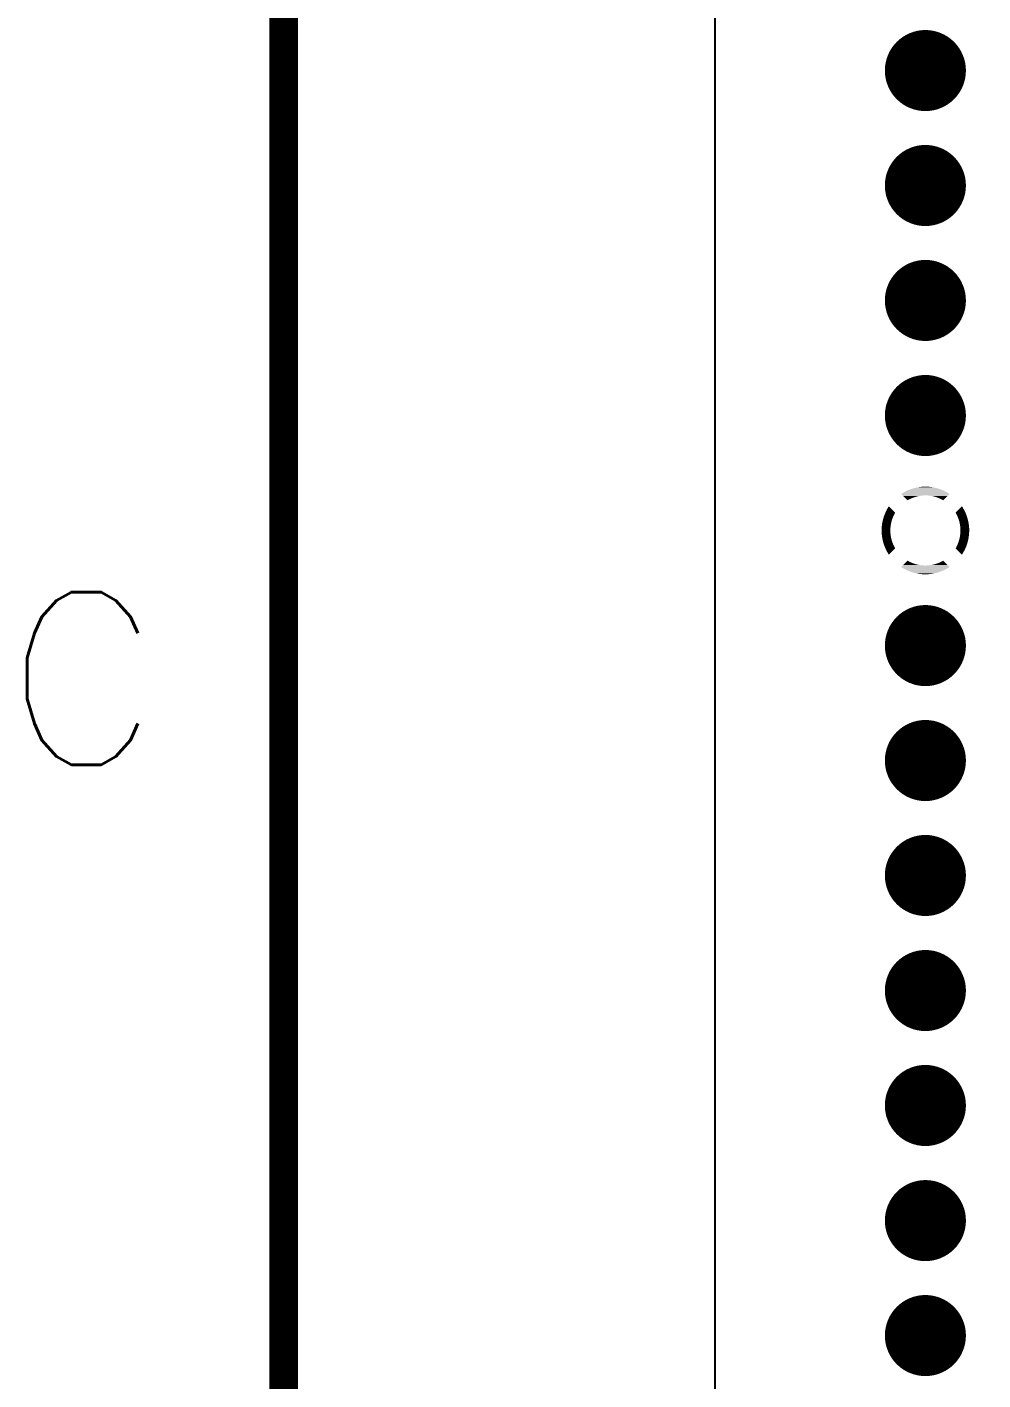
# Model space of a CAD drawing. Extents: x 295 to 953, y 10 to 290.
# Drawn here: x 487.51 to 504.14, y 160.3 to 183.83 of the extents above; entities that cross this region are included whole.
import ezdxf
from ezdxf.enums import TextEntityAlignment as Align

# ---------------------------------------------------------------- set-up
doc = ezdxf.new("R2010")
doc.units = 0
doc.header["$LTSCALE"] = 5
doc.header["$MEASUREMENT"] = 0
doc.layers.get('0').update_dxf_attribs({"linetype": 'CONTINUOUS', "lineweight": 25})
for name, color, linetype in [('DV-ABPB-A4_GND', 1, 'CONTINUOUS'), ('문자', 4, 'CONTINUOUS'), ('테두리', 3, 'CONTINUOUS')]:
    doc.layers.add(name, color=color, linetype=linetype)
doc.styles.get("Standard").update_dxf_attribs({"font": 'simplex.shx'})

# ---------------------------------------------------------------- blocks, each defined once
blk = doc.blocks.new('C')
at = {"layer": '테두리', "const_width": 0.5}
blk.add_lwpolyline([(15, 285), (15, 15), (405, 15), (405, 285), (15, 285)], dxfattribs=at)
at = {"layer": '문자'}
blk.add_text('C', height=3, dxfattribs=at).set_placement((11.5, 172.5), align=Align.MIDDLE)

msp = doc.modelspace()

# ---------------------------------------------------------------- linework, layer by layer
at = {"const_width": 0.705}
for points in [[(502.785, 183.071, 1), (503.49, 183.071, 1)], [(502.785, 181.072, 1), (503.49, 181.072, 1)], [(502.785, 179.073, 1), (503.49, 179.073, 1)], [(502.785, 177.072, 1), (503.49, 177.072, 1)], [(502.785, 173.071, 1), (503.49, 173.071, 1)], [(502.785, 171.072, 1), (503.49, 171.072, 1)], [(502.785, 169.073, 1), (503.49, 169.073, 1)], [(502.785, 167.072, 1), (503.49, 167.072, 1)], [(502.785, 165.073, 1), (503.49, 165.073, 1)], [(502.785, 163.071, 1), (503.49, 163.071, 1)], [(502.785, 161.072, 1), (503.49, 161.072, 1)]]:
    msp.add_lwpolyline(points, format="xyb", close=True, dxfattribs=at)
for points in [[(502.786, 175.748), (502.807, 175.759), (503.49, 175.748), (503.468, 175.759)], [(502.807, 175.759), (502.821, 175.766), (503.468, 175.759), (503.455, 175.766)], [(502.821, 175.766), (502.843, 175.775), (503.455, 175.766), (503.432, 175.775)], [(502.843, 175.775), (502.858, 175.781), (503.432, 175.775), (503.419, 175.781)], [(502.858, 175.781), (502.88, 175.79), (503.419, 175.781), (503.395, 175.79)], [(502.88, 175.79), (502.895, 175.795), (503.395, 175.79), (503.382, 175.795)], [(502.895, 175.795), (502.917, 175.802), (503.382, 175.795), (503.358, 175.802)], [(502.917, 175.802), (502.932, 175.806), (503.358, 175.802), (503.344, 175.806)], [(502.932, 175.806), (502.955, 175.812), (503.344, 175.806), (503.319, 175.812)], [(502.955, 175.812), (502.971, 175.816), (503.319, 175.812), (503.306, 175.816)], [(502.971, 175.816), (502.993, 175.821), (503.306, 175.816), (503.281, 175.821)], [(502.993, 175.821), (503.01, 175.824), (503.281, 175.821), (503.267, 175.824)], [(503.01, 175.824), (503.032, 175.827), (503.267, 175.824), (503.242, 175.827)], [(503.032, 175.827), (503.049, 175.829), (503.242, 175.827), (503.228, 175.829)], [(503.049, 175.829), (503.071, 175.832), (503.228, 175.829), (503.202, 175.832)], [(503.071, 175.832), (503.09, 175.833), (503.202, 175.832), (503.189, 175.833)], [(503.09, 175.833), (503.111, 175.834), (503.189, 175.833), (503.159, 175.834)], [(503.111, 175.834), (503.15, 175.835), (503.159, 175.834), (503.15, 175.835)], [(502.718, 175.708), (502.738, 175.722), (503.558, 175.708), (503.537, 175.722)], [(502.744, 175.682), (502.718, 175.708), (503.532, 175.682), (503.558, 175.708)], [(502.738, 175.722), (502.751, 175.729), (503.537, 175.722), (503.524, 175.729)], [(502.747, 175.679), (502.744, 175.682), (503.075, 175.679), (503.11, 175.682)], [(502.744, 175.682), (502.744, 175.682), (503.11, 175.682), (503.146, 175.682)], [(502.751, 175.675), (502.747, 175.679), (503.04, 175.675), (503.075, 175.679)], [(502.751, 175.729), (502.772, 175.741), (503.524, 175.729), (503.503, 175.741)], [(502.758, 175.668), (502.751, 175.675), (503.006, 175.668), (503.04, 175.675)], [(502.767, 175.659), (502.758, 175.668), (502.972, 175.659), (503.006, 175.668)], [(502.777, 175.649), (502.767, 175.659), (502.938, 175.649), (502.972, 175.659)], [(502.772, 175.741), (502.786, 175.748), (503.503, 175.741), (503.49, 175.748)], [(502.79, 175.636), (502.777, 175.649), (502.905, 175.636), (502.938, 175.649)], [(502.804, 175.622), (502.79, 175.636), (502.873, 175.622), (502.905, 175.636)], [(502.82, 175.606), (502.804, 175.622), (502.842, 175.606), (502.873, 175.622)], [(502.828, 175.598), (502.82, 175.606), (502.828, 175.598), (502.842, 175.606)], [(503.181, 175.681), (503.146, 175.682), (503.53, 175.681), (503.532, 175.682)], [(503.216, 175.677), (503.181, 175.681), (503.527, 175.677), (503.53, 175.681)], [(503.251, 175.672), (503.216, 175.677), (503.521, 175.672), (503.527, 175.677)], [(503.285, 175.664), (503.251, 175.672), (503.514, 175.664), (503.521, 175.672)], [(503.319, 175.655), (503.285, 175.664), (503.504, 175.655), (503.514, 175.664)], [(503.352, 175.643), (503.319, 175.655), (503.493, 175.643), (503.504, 175.655)], [(503.385, 175.63), (503.352, 175.643), (503.479, 175.63), (503.493, 175.643)], [(503.416, 175.615), (503.385, 175.63), (503.464, 175.615), (503.479, 175.63)], [(503.447, 175.598), (503.416, 175.615), (503.447, 175.598), (503.464, 175.615)], [(502.404, 175.279), (502.407, 175.287), (502.564, 175.279), (502.567, 175.287)], [(502.407, 175.287), (502.416, 175.317), (502.567, 175.287), (502.579, 175.317)], [(502.416, 175.317), (502.417, 175.32), (502.579, 175.317), (502.58, 175.32)], [(502.417, 175.32), (502.429, 175.352), (502.58, 175.32), (502.596, 175.352)], [(502.429, 175.354), (502.442, 175.382), (502.597, 175.354), (502.613, 175.382)], [(502.429, 175.352), (502.429, 175.354), (502.596, 175.352), (502.597, 175.354)], [(502.442, 175.382), (502.445, 175.39), (502.613, 175.382), (502.605, 175.39)], [(502.445, 175.39), (502.462, 175.425), (502.605, 175.39), (502.57, 175.425)], [(502.462, 175.425), (502.481, 175.46), (502.57, 175.425), (502.535, 175.46)], [(502.481, 175.46), (502.502, 175.493), (502.535, 175.46), (502.502, 175.493)], [(503.663, 175.382), (503.695, 175.414), (503.834, 175.382), (503.819, 175.414)], [(503.665, 175.379), (503.663, 175.382), (503.836, 175.379), (503.834, 175.382)], [(503.667, 175.375), (503.665, 175.379), (503.837, 175.375), (503.836, 175.379)], [(503.683, 175.344), (503.667, 175.375), (503.85, 175.344), (503.837, 175.375)], [(503.684, 175.342), (503.683, 175.344), (503.85, 175.342), (503.85, 175.344)], [(503.698, 175.312), (503.684, 175.342), (503.861, 175.312), (503.85, 175.342)], [(503.695, 175.414), (503.729, 175.449), (503.819, 175.414), (503.8, 175.449)], [(503.701, 175.305), (503.698, 175.312), (503.863, 175.305), (503.861, 175.312)], [(503.711, 175.28), (503.701, 175.305), (503.871, 175.28), (503.863, 175.305)], [(503.715, 175.267), (503.711, 175.28), (503.874, 175.267), (503.871, 175.28)], [(503.729, 175.449), (503.763, 175.483), (503.8, 175.449), (503.78, 175.483)], [(503.763, 175.483), (503.773, 175.493), (503.78, 175.483), (503.773, 175.493)], [(502.376, 175.085), (502.377, 175.116), (502.528, 175.085), (502.53, 175.116)], [(502.376, 175.081), (502.376, 175.085), (502.528, 175.081), (502.528, 175.085)], [(502.376, 175.073), (502.376, 175.081), (502.528, 175.073), (502.528, 175.081)], [(502.377, 175.038), (502.376, 175.073), (502.529, 175.038), (502.528, 175.073)], [(502.377, 175.124), (502.38, 175.151), (502.53, 175.124), (502.533, 175.151)], [(502.377, 175.116), (502.377, 175.124), (502.53, 175.116), (502.53, 175.124)], [(502.38, 175.151), (502.381, 175.163), (502.533, 175.151), (502.535, 175.163)], [(502.381, 175.163), (502.384, 175.186), (502.535, 175.163), (502.539, 175.186)], [(502.384, 175.186), (502.387, 175.202), (502.539, 175.186), (502.542, 175.202)], [(502.387, 175.202), (502.39, 175.22), (502.542, 175.202), (502.546, 175.22)], [(502.39, 175.22), (502.394, 175.241), (502.546, 175.22), (502.552, 175.241)], [(502.394, 175.241), (502.398, 175.254), (502.552, 175.241), (502.556, 175.254)], [(502.398, 175.254), (502.404, 175.279), (502.556, 175.254), (502.564, 175.279)], [(503.722, 175.246), (503.715, 175.267), (503.879, 175.246), (503.874, 175.267)], [(503.727, 175.229), (503.722, 175.246), (503.883, 175.229), (503.879, 175.246)], [(503.731, 175.212), (503.727, 175.229), (503.887, 175.212), (503.883, 175.229)], [(503.736, 175.19), (503.731, 175.212), (503.891, 175.19), (503.887, 175.212)], [(503.738, 175.178), (503.736, 175.19), (503.892, 175.178), (503.891, 175.19)], [(503.742, 175.151), (503.738, 175.178), (503.896, 175.151), (503.892, 175.178)], [(503.743, 175.143), (503.742, 175.151), (503.896, 175.143), (503.896, 175.151)], [(503.746, 175.112), (503.743, 175.143), (503.899, 175.112), (503.896, 175.143)], [(503.746, 175.108), (503.746, 175.112), (503.899, 175.108), (503.899, 175.112)], [(503.747, 175.073), (503.746, 175.108), (503.9, 175.073), (503.899, 175.108)], [(503.746, 175.03), (503.747, 175.061), (503.898, 175.03), (503.9, 175.061)], [(503.747, 175.065), (503.747, 175.073), (503.9, 175.065), (503.9, 175.073)], [(503.747, 175.061), (503.747, 175.065), (503.9, 175.061), (503.9, 175.065)], [(502.377, 175.033), (502.377, 175.038), (502.529, 175.033), (502.529, 175.038)], [(502.379, 175.003), (502.377, 175.033), (502.532, 175.003), (502.529, 175.033)], [(502.38, 174.994), (502.379, 175.003), (502.533, 174.994), (502.532, 175.003)], [(502.383, 174.968), (502.38, 174.994), (502.537, 174.968), (502.533, 174.994)], [(502.385, 174.955), (502.383, 174.968), (502.54, 174.955), (502.537, 174.968)], [(502.389, 174.933), (502.385, 174.955), (502.544, 174.933), (502.54, 174.955)], [(502.392, 174.916), (502.389, 174.933), (502.549, 174.916), (502.544, 174.933)], [(502.396, 174.899), (502.392, 174.916), (502.553, 174.899), (502.549, 174.916)], [(502.401, 174.878), (502.396, 174.899), (502.56, 174.878), (502.553, 174.899)], [(502.405, 174.866), (502.401, 174.878), (502.564, 174.866), (502.56, 174.878)], [(502.412, 174.84), (502.405, 174.866), (502.574, 174.84), (502.564, 174.866)], [(502.415, 174.833), (502.412, 174.84), (502.577, 174.833), (502.574, 174.84)], [(502.425, 174.803), (502.415, 174.833), (502.591, 174.803), (502.577, 174.833)], [(503.68, 174.794), (503.695, 174.826), (503.847, 174.794), (503.858, 174.826)], [(503.695, 174.826), (503.696, 174.829), (503.858, 174.826), (503.86, 174.829)], [(503.696, 174.829), (503.708, 174.858), (503.86, 174.829), (503.869, 174.858)], [(503.708, 174.858), (503.711, 174.866), (503.869, 174.858), (503.871, 174.866)], [(503.711, 174.866), (503.72, 174.892), (503.871, 174.866), (503.878, 174.892)], [(503.72, 174.892), (503.723, 174.905), (503.878, 174.892), (503.881, 174.905)], [(503.723, 174.905), (503.729, 174.925), (503.881, 174.905), (503.885, 174.925)], [(503.729, 174.925), (503.733, 174.943), (503.885, 174.925), (503.889, 174.943)], [(503.733, 174.943), (503.737, 174.96), (503.889, 174.943), (503.891, 174.96)], [(503.737, 174.96), (503.74, 174.982), (503.891, 174.96), (503.894, 174.982)], [(503.74, 174.982), (503.742, 174.995), (503.894, 174.982), (503.895, 174.995)], [(503.742, 174.995), (503.745, 175.021), (503.895, 174.995), (503.898, 175.021)], [(503.745, 175.021), (503.746, 175.03), (503.898, 175.021), (503.898, 175.03)], [(502.426, 174.801), (502.425, 174.803), (502.592, 174.801), (502.591, 174.803)], [(502.438, 174.77), (502.426, 174.801), (502.609, 174.77), (502.592, 174.801)], [(502.44, 174.767), (502.438, 174.77), (502.61, 174.767), (502.609, 174.77)], [(502.442, 174.763), (502.44, 174.767), (502.613, 174.763), (502.61, 174.767)], [(502.457, 174.731), (502.442, 174.763), (502.581, 174.731), (502.613, 174.763)], [(502.475, 174.696), (502.457, 174.731), (502.546, 174.696), (502.581, 174.731)], [(502.495, 174.663), (502.475, 174.696), (502.512, 174.663), (502.546, 174.696)], [(502.502, 174.653), (502.495, 174.663), (502.502, 174.653), (502.512, 174.663)], [(503.663, 174.763), (503.679, 174.792), (503.834, 174.763), (503.846, 174.792)], [(503.67, 174.756), (503.663, 174.763), (503.831, 174.756), (503.834, 174.763)], [(503.706, 174.72), (503.67, 174.756), (503.813, 174.72), (503.831, 174.756)], [(503.679, 174.792), (503.68, 174.794), (503.846, 174.792), (503.847, 174.794)], [(503.74, 174.686), (503.706, 174.72), (503.794, 174.686), (503.813, 174.72)], [(503.773, 174.653), (503.74, 174.686), (503.773, 174.653), (503.794, 174.686)], [(502.718, 174.437), (502.744, 174.463), (503.558, 174.437), (503.532, 174.463)], [(502.739, 174.424), (502.718, 174.437), (503.537, 174.424), (503.558, 174.437)], [(502.751, 174.416), (502.739, 174.424), (503.524, 174.416), (503.537, 174.424)], [(502.744, 174.463), (502.745, 174.465), (503.13, 174.463), (503.095, 174.465)], [(502.745, 174.465), (502.749, 174.468), (503.095, 174.465), (503.06, 174.468)], [(502.749, 174.468), (502.754, 174.474), (503.06, 174.468), (503.025, 174.474)], [(502.773, 174.404), (502.751, 174.416), (503.503, 174.404), (503.524, 174.416)], [(502.754, 174.474), (502.762, 174.481), (503.025, 174.474), (502.99, 174.481)], [(502.762, 174.481), (502.771, 174.491), (502.99, 174.481), (502.957, 174.491)], [(502.771, 174.491), (502.783, 174.502), (502.957, 174.491), (502.923, 174.502)], [(502.785, 174.397), (502.773, 174.404), (503.49, 174.397), (503.503, 174.404)], [(502.783, 174.502), (502.796, 174.515), (502.923, 174.502), (502.891, 174.515)], [(502.808, 174.386), (502.785, 174.397), (503.468, 174.386), (503.49, 174.397)], [(502.796, 174.515), (502.811, 174.531), (502.891, 174.515), (502.859, 174.531)], [(502.821, 174.38), (502.808, 174.386), (503.454, 174.38), (503.468, 174.386)], [(502.811, 174.531), (502.828, 174.548), (502.859, 174.531), (502.828, 174.548)], [(502.844, 174.37), (502.821, 174.38), (503.432, 174.37), (503.454, 174.38)], [(502.857, 174.364), (502.844, 174.37), (503.418, 174.364), (503.432, 174.37)], [(502.88, 174.356), (502.857, 174.364), (503.396, 174.356), (503.418, 174.364)], [(502.894, 174.351), (502.88, 174.356), (503.381, 174.351), (503.396, 174.356)], [(502.918, 174.343), (502.894, 174.351), (503.358, 174.343), (503.381, 174.351)], [(502.931, 174.339), (502.918, 174.343), (503.343, 174.339), (503.358, 174.343)], [(502.956, 174.333), (502.931, 174.339), (503.32, 174.333), (503.343, 174.339)], [(503.13, 174.463), (503.165, 174.464), (503.532, 174.463), (503.531, 174.464)], [(503.165, 174.464), (503.2, 174.466), (503.531, 174.464), (503.529, 174.466)], [(503.2, 174.466), (503.235, 174.471), (503.529, 174.466), (503.524, 174.471)], [(503.235, 174.471), (503.269, 174.478), (503.524, 174.471), (503.517, 174.478)], [(503.269, 174.478), (503.304, 174.486), (503.517, 174.478), (503.509, 174.486)], [(503.304, 174.486), (503.337, 174.497), (503.509, 174.486), (503.498, 174.497)], [(503.337, 174.497), (503.37, 174.509), (503.498, 174.497), (503.486, 174.509)], [(503.37, 174.509), (503.402, 174.524), (503.486, 174.509), (503.471, 174.524)], [(503.402, 174.524), (503.433, 174.54), (503.471, 174.524), (503.455, 174.54)], [(503.433, 174.54), (503.447, 174.548), (503.455, 174.54), (503.447, 174.548)], [(502.97, 174.33), (502.956, 174.333), (503.305, 174.33), (503.32, 174.333)], [(502.995, 174.325), (502.97, 174.33), (503.282, 174.325), (503.305, 174.33)], [(503.008, 174.322), (502.995, 174.325), (503.266, 174.322), (503.282, 174.325)], [(503.034, 174.318), (503.008, 174.322), (503.243, 174.318), (503.266, 174.322)], [(503.047, 174.316), (503.034, 174.318), (503.226, 174.316), (503.243, 174.318)], [(503.074, 174.314), (503.047, 174.316), (503.204, 174.314), (503.226, 174.316)], [(503.086, 174.312), (503.074, 174.314), (503.185, 174.312), (503.204, 174.314)], [(503.116, 174.311), (503.086, 174.312), (503.165, 174.311), (503.185, 174.312)], [(503.126, 174.311), (503.116, 174.311), (503.126, 174.311), (503.165, 174.311)]]:
    msp.add_solid(points)
at = {"layer": 'DV-ABPB-A4_GND', "color": 7}
msp.add_line((499.478, 223.003), (499.478, 98.002), dxfattribs=at)
msp.add_line((499.478, 223.003), (499.478, 98.002), dxfattribs=at)

# ---------------------------------------------------------------- block references
msp.add_blockref('C', (476.978, 0))

doc.saveas('drawing.dxf')
